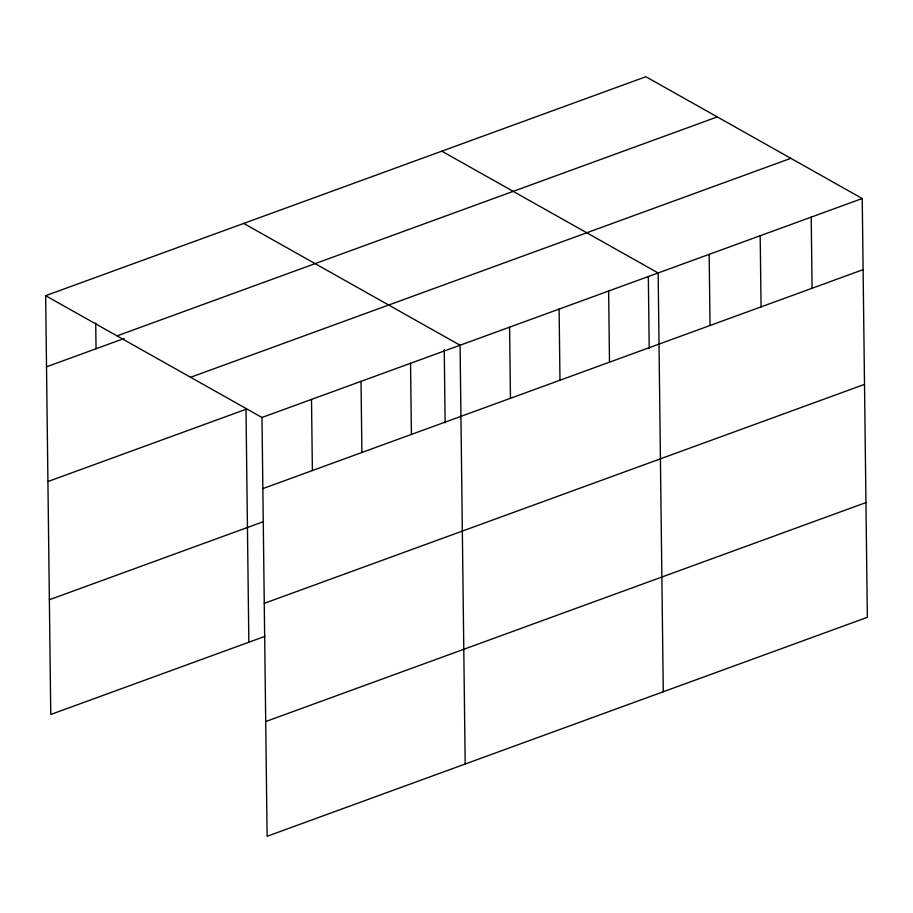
<?xml version="1.0" encoding="UTF-8"?>
<svg xmlns="http://www.w3.org/2000/svg" width="913" height="913" viewBox="0 0 913 913"><rect width="100%" height="100%" fill="white"/><g stroke="black" fill="none" stroke-linecap="round" stroke-linejoin="round"><path stroke-width="1.37" d="M45.65 295.686L645.89 76.726L862.237 198.52L867.35 617.314L267.11 836.274L261.985 417.481L45.65 295.686L50.763 714.48L264.907 636.361M117.047 335.881L717.287 116.921M46.517 366.821L124.145 338.506M190.6 377.286L790.841 158.326M47.921 481.55L245.996 409.286L248.85 642.216M261.985 417.481L862.237 198.52M262.853 488.615L863.105 269.655M49.37 599.75L263.503 521.631M264.256 603.345L864.508 384.384M265.706 721.544L865.946 502.584M441.812 151.17L658.147 272.964L663.272 691.757M243.725 223.434L460.072 345.228L465.185 764.01M811.212 217.134L812.079 288.268M760.187 235.748L761.065 306.882M709.173 254.362L710.04 325.485M648.333 276.662L649.211 348.424M608.629 291.03L609.496 362.164M559.11 309.096L559.977 380.23M509.591 327.162L510.458 398.296M444.243 349.702L445.133 422.867M410.553 363.294L411.421 434.417M361.023 381.349L361.902 452.483M311.504 399.415L312.383 470.549M95.728 323.145L96.036 348.755"/></g></svg>
